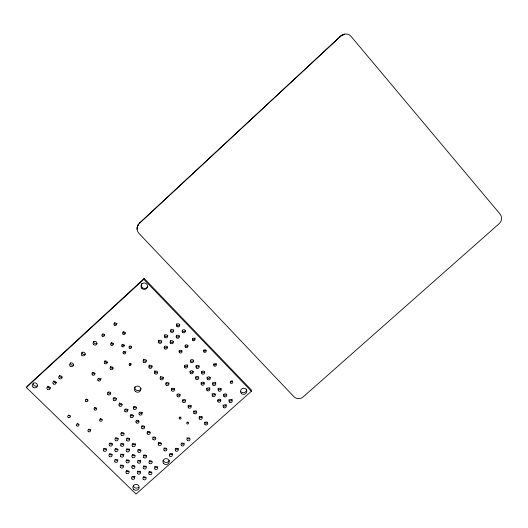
<?xml version="1.0" encoding="UTF-8"?>
<svg xmlns="http://www.w3.org/2000/svg" width="528" height="528" viewBox="0 0 528 528"><rect width="100%" height="100%" fill="white"/><g stroke="black" fill="none" stroke-linecap="round" stroke-linejoin="round"><path stroke-width="0.79" d="M138.013 224.974L139.696 222.908L339.854 36.802C342.632 33.455 348.242 32.822 351.067 36.406L500.122 214.13C502.498 216.922 501.844 221.377 499.125 223.7L303.138 396.95C300.584 399.274 296.267 399.247 293.885 396.686L138.93 233.35C136.6 230.96 136.303 226.802 138.56 224.281L137.28 226.611M26.4 387.466L143.807 279.319L144.19 278.434L251.071 389.684L251.381 391.241L136.033 494.05L26.4 387.466L27.529 385.902L144.19 278.434M137.042 229.291L137.597 228.565M137.003 228.393L137.557 227.667M137.082 227.489L137.636 226.776M137.59 225.766L138.145 225.067M139.696 222.908L139.154 223.588L341.081 35.845L339.854 36.802M342.619 34.749L341.385 35.713L343.477 34.366M343.121 35.072L344.375 34.102M143.807 279.319L251.381 391.241M246.49 389.037A3.168 3.036 -11.6 0 1 241.065 391.822M117.81 459.987A1.61 1.505 3.1 0 1 115.13 459.254M138.6 487.324A3.135 2.93 0.2 0 1 133.386 485.899M118.226 438.583A1.617 1.525 4.1 0 1 115.54 437.831M174.636 388.628A1.597 1.531 -0.4 0 1 171.554 388.535M216.19 363.297A1.3 1.254 -6.7 0 1 215.213 364.802A1.3 1.254 -6.7 0 1 213.662 363.871M85.371 354.037A1.954 1.861 14.1 0 1 82.13 352.136M215.675 382.166A1.617 1.551 -6.8 0 1 214.46 384.034A1.617 1.551 -6.8 0 1 212.527 382.879M78.791 424.347A1.307 1.228 8.6 0 1 77.537 423.997M56.509 382.371A1.63 1.544 13.9 0 1 53.797 380.8M187.414 422.228A0.957 0.904 -3.6 0 0 186.932 423.74A0.957 0.904 -3.6 0 0 188.542 423.37A0.957 0.904 -3.6 0 0 187.414 422.228A0.95 0.904 -3.6 0 0 187.935 422.235M112.418 443.817A1.617 1.518 4.4 0 1 109.732 443.071M232.023 399.049A1.604 1.538 -9.5 0 1 230.802 400.897A1.604 1.538 -9.5 0 1 228.888 399.755M199.129 365.924A1.624 1.564 -3.5 0 1 195.994 365.825M124.027 454.12A1.61 1.511 2.7 0 1 120.919 454.047M167.482 346.784A1.617 1.558 3.4 0 1 164.366 346.685M157.516 467.042A1.597 1.498 -1.2 0 1 154.862 466.31M173.804 330.106A1.617 1.571 3.7 0 1 170.676 330M146.21 466.567A1.597 1.498 0 0 1 143.55 465.835M106.623 449.044A1.617 1.518 4.7 0 1 103.93 448.305M90.829 429.759A1.3 1.221 7.2 0 1 88.664 429.158M101.891 419.509A1.3 1.228 6.8 0 1 100.307 418.598M180.18 394.271A1.591 1.525 -1.4 0 1 177.104 394.185M173.448 341.359A1.617 1.564 2.8 0 1 171.442 342.401A1.617 1.564 2.8 0 1 170.359 340.448M161.845 340.989A1.617 1.564 5 0 1 159.839 342.025A1.617 1.564 5 0 1 158.75 340.078M151.998 461.393A1.597 1.505 -0.4 0 1 149.345 460.654M125.354 332.911A1.327 1.28 11.7 0 1 123.169 331.597M146.434 455.671A1.604 1.511 0.4 0 1 143.768 454.931M123.407 465.683A1.604 1.505 2.3 0 1 120.74 464.95M220.638 399.531A1.61 1.538 -7.7 0 1 217.925 400.145M129.195 460.495A1.604 1.505 1.9 0 1 126.522 459.756M226.558 394.238A1.61 1.544 -8.6 0 1 223.456 394.152M215.186 393.921A1.61 1.544 -6.8 0 1 212.078 393.829M134.983 455.301A1.604 1.511 1.6 0 1 132.317 454.562M140.791 450.094A1.604 1.511 1.2 0 1 138.118 449.354M221.107 388.615A1.61 1.544 -7.7 0 1 217.998 388.522M204.224 382.642A1.617 1.558 -4.9 0 1 201.102 382.549M151.727 472.204A1.597 1.498 -0.7 0 1 149.074 471.478M187.664 364.762A1.63 1.571 -1.4 0 1 186.45 366.643A1.63 1.571 -1.4 0 1 184.496 365.475M207.623 422.195A1.577 1.498 -6.1 0 1 204.58 422.116M129.829 448.912A1.61 1.511 2.4 0 1 126.72 448.833M135.637 443.692A1.61 1.518 2 0 1 132.528 443.612M112.193 454.502A1.61 1.511 3.9 0 1 109.514 453.757M157.45 372.26A1.61 1.544 3.2 0 1 154.803 370.689M123.796 444.061A1.61 1.518 3.2 0 1 121.11 443.315M169.072 382.965A1.597 1.531 0.8 0 1 165.983 382.873M206.125 350.117A1.3 1.261 -4.4 0 1 203.61 350.038M195.037 337.907A1.307 1.267 -1.5 0 1 194.053 339.431A1.307 1.267 -1.5 0 1 192.482 338.481M117.038 323.4A1.327 1.28 14 0 1 115.401 324.251A1.327 1.28 14 0 1 114.49 322.648M104.762 334.91A1.327 1.274 14.1 0 1 102.551 334.27M202.171 416.645A1.577 1.505 -5.2 0 1 199.122 416.566M179.428 335.927A1.617 1.564 2 0 1 176.306 335.828M179.797 324.654A1.617 1.577 3 0 1 177.778 325.697A1.617 1.577 3 0 1 176.695 323.73M185.414 330.488A1.617 1.571 1.2 0 1 182.299 330.389M193.189 371.283A1.624 1.564 -2.6 0 1 190.047 371.184M204.653 371.626A1.624 1.564 -4.7 0 1 201.524 371.534M226.109 404.323A1.604 1.531 -8.6 0 1 224.895 406.177A1.604 1.531 -8.6 0 1 222.981 405.035M146.619 360.116A1.617 1.551 5.8 0 1 144.619 361.152A1.617 1.551 5.8 0 1 143.524 359.218M163.489 377.282A1.604 1.538 1.9 0 1 161.495 378.312A1.604 1.538 1.9 0 1 160.413 376.391M152.262 365.858A1.61 1.551 4.4 0 1 150.262 366.894A1.61 1.551 4.4 0 1 149.173 364.96M185.711 399.894A1.591 1.518 -2.5 0 1 182.635 399.808M126.08 351.707A1.32 1.267 9.4 0 1 123.539 351.628M107.422 362.089A1.485 1.419 10.8 0 1 104.96 360.644M131.67 346.843A1.32 1.267 9.2 0 1 129.479 346.203M182.021 350.75A1.472 1.419 0.4 0 1 179.177 350.658M167.818 335.551A1.617 1.571 4.4 0 1 165.805 336.593A1.617 1.571 4.4 0 1 164.723 334.64M210.157 377.309A1.617 1.558 -5.8 0 1 207.035 377.216M198.713 376.972A1.624 1.558 -3.8 0 1 195.584 376.88M193.591 360.202A1.63 1.571 -2.3 0 1 190.443 360.103M70.204 415.952A1.307 1.234 10 0 1 68.614 415.041M96.875 408.144A1.307 1.234 8.1 0 1 94.703 407.53M87.721 399.993A1.313 1.241 9.5 0 1 86.13 399.069M135.082 476.236A1.597 1.492 0.8 0 1 132.396 476.85M209.748 387.486A1.617 1.551 -5.9 0 1 208.534 389.347A1.617 1.551 -5.9 0 1 206.6 388.199M172.55 453.493A1.571 1.485 -2.4 0 1 169.904 454.093M166.643 448.681A1.577 1.485 -1.6 0 1 164.023 447.955M161.139 443.197A1.577 1.492 -0.8 0 1 158.519 442.464M124.41 345.206A1.32 1.267 10.4 0 1 122.219 344.566M155.621 437.699A1.584 1.498 0 0 1 152.988 436.96M150.077 432.181A1.584 1.498 0.9 0 1 147.444 431.442M144.52 426.637A1.591 1.505 1.8 0 1 141.88 425.898M110.761 393.004A1.61 1.531 7.7 0 1 108.082 392.238M178.372 448.298A1.571 1.485 -2.9 0 1 175.336 448.226M184.206 443.091A1.577 1.492 -3.5 0 1 181.163 443.018M189.611 438.537A1.577 1.492 -4.1 0 1 187.004 437.804M142.428 412.348A1.597 1.518 2.8 0 1 139.352 412.262M191.215 405.497A1.584 1.518 -3.4 0 1 188.153 405.412M196.706 411.081A1.584 1.511 -4.4 0 1 193.644 411.002M136.402 407.411A1.597 1.518 3.8 0 1 133.742 406.659M187.988 345.345A1.472 1.426 -0.4 0 1 185.143 345.253M129.07 471.22A1.604 1.498 1.5 0 1 126.403 470.488M134.845 466.046A1.604 1.505 1.2 0 1 132.185 465.313M140.633 460.865A1.604 1.505 0.8 0 1 137.973 460.126M124.047 433.336A1.617 1.525 3.7 0 1 121.354 432.584M117.988 449.288A1.61 1.518 3.6 0 1 115.309 448.543M129.611 438.827A1.61 1.525 2.9 0 1 126.925 438.082M122.093 404.29A1.604 1.525 5.7 0 1 119.44 402.745M116.437 398.653A1.61 1.525 6.7 0 1 113.764 397.894M62.383 376.985A1.63 1.544 13.9 0 1 59.664 375.408M97.033 343.332A1.954 1.868 14 0 1 93.799 341.411M113.144 367.838A1.478 1.419 9.6 0 1 110.689 366.399M101.244 378.543A1.478 1.412 9.9 0 1 98.386 378.457M232.577 380.992A1.287 1.241 -9.7 0 1 230.399 381.487M131.201 363.851A0.97 0.931 7.5 0 1 129.591 363.389M140.428 471.735A1.597 1.498 0.4 0 1 137.768 471.009M147.583 286.724A3.293 3.208 16 0 1 142.923 287.978A3.293 3.208 16 0 1 141.992 283.312M141.088 388.483A3.208 3.069 4.6 0 1 137.108 390.535A3.208 3.069 4.6 0 1 134.924 386.72M37.785 385.598A2.62 2.462 15.1 0 1 33.422 383.084M133.346 415.503A1.597 1.511 3.7 0 1 130.693 414.757M169.283 460.423A3.142 2.957 -2 0 1 163.218 460.284M180.873 417.08A0.95 0.904 -2.5 0 1 179.527 417.041M73.742 364.716A1.954 1.855 14.1 0 1 70.501 362.822M95.119 373.441A1.485 1.412 11.1 0 1 92.651 372.735M50.655 387.75A1.63 1.538 13.9 0 1 47.936 386.179M113.447 343.814A1.327 1.274 12 0 1 111.263 342.514M145.952 477.358A1.597 1.492 -0.3 0 1 143.299 476.632M128.159 409.24A1.597 1.518 4.6 0 1 125.07 409.154M138.943 421.08A1.591 1.511 2.7 0 1 136.297 420.334M114.992 461.927A1.617 1.518 3 0 0 117.711 461.307A1.617 1.518 3 0 0 115.764 459.406A1.617 1.518 3 0 0 114.992 461.927M241.309 393.393A3.188 3.056 -11.6 0 0 246.695 392.179A3.188 3.056 -11.6 0 0 242.986 388.318A3.188 3.056 -11.6 0 0 241.309 393.393M137.762 473.741A1.61 1.505 0.4 0 0 140.474 473.128A1.61 1.505 0.4 0 0 138.547 471.24A1.61 1.505 0.4 0 0 137.762 473.741M133.742 489.37A3.155 2.944 0.2 0 0 139.049 488.162A3.155 2.944 0.2 0 0 135.274 484.48A3.155 2.944 0.2 0 0 133.742 489.37M115.401 440.392A1.63 1.531 4 0 0 118.133 439.771A1.63 1.531 4 0 0 116.173 437.844A1.63 1.531 4 0 0 115.401 440.392M182.906 402.131A1.597 1.531 -2.5 0 0 185.605 401.518A1.597 1.531 -2.5 0 0 183.711 399.59A1.597 1.531 -2.5 0 0 182.906 402.131M212.982 385.117A1.624 1.564 -6.8 0 0 215.728 384.496A1.624 1.564 -6.8 0 0 213.82 382.523A1.624 1.564 -6.8 0 0 212.982 385.117M81.84 355.311A1.967 1.874 14 0 0 85.127 354.572A1.967 1.874 14 0 0 82.757 352.196A1.967 1.874 14 0 0 81.84 355.311M113.606 400.217A1.617 1.538 6.6 0 0 116.318 399.61A1.617 1.538 6.6 0 0 114.378 397.67A1.617 1.538 6.6 0 0 113.606 400.217M76.745 425.779A1.313 1.234 8.6 0 0 78.943 425.284A1.313 1.234 8.6 0 0 77.352 423.727A1.313 1.234 8.6 0 0 76.745 425.779M149.14 474.21A1.604 1.505 -0.8 0 0 151.846 473.596A1.604 1.505 -0.8 0 0 149.926 471.715A1.604 1.505 -0.8 0 0 149.14 474.21M53.255 383.836A1.643 1.551 13.8 0 0 56.001 383.222A1.643 1.551 13.8 0 0 54.001 381.256A1.643 1.551 13.8 0 0 53.255 383.836M141.867 288.38A3.313 3.227 15.9 0 0 147.431 287.14A3.313 3.227 15.9 0 0 143.484 283.028A3.313 3.227 15.9 0 0 141.867 288.38M33.013 387.05A2.633 2.482 15.1 0 0 37.402 386.06A2.633 2.482 15.1 0 0 34.188 382.919A2.633 2.482 15.1 0 0 33.013 387.05M135.26 391.274A3.234 3.082 4.6 0 0 140.699 390.047A3.234 3.082 4.6 0 0 136.831 386.159A3.234 3.082 4.6 0 0 135.26 391.274M163.746 463.617A3.161 2.977 -2.1 0 0 169.079 462.409A3.161 2.977 -2.1 0 0 165.323 458.674A3.161 2.977 -2.1 0 0 163.746 463.617M179.388 418.777A0.957 0.911 -2.5 0 0 180.998 418.407A0.957 0.911 -2.5 0 0 179.863 417.265A0.957 0.911 -2.5 0 0 179.388 418.777M129.367 365.231A0.977 0.937 7.5 0 0 131.01 364.861A0.977 0.937 7.5 0 0 129.835 363.673A0.977 0.937 7.5 0 0 129.367 365.231M70.145 366.056A1.967 1.868 14 0 0 73.425 365.317A1.967 1.868 14 0 0 71.049 362.954A1.967 1.868 14 0 0 70.145 366.056M93.581 344.533A1.967 1.881 14 0 0 96.875 343.794A1.967 1.881 14 0 0 94.499 341.405A1.967 1.881 14 0 0 93.581 344.533M98.096 380.609A1.492 1.419 9.9 0 0 100.597 380.048A1.492 1.419 9.9 0 0 98.802 378.259A1.492 1.419 9.9 0 0 98.096 380.609M92.321 374.854A1.492 1.419 11 0 0 94.822 374.293A1.492 1.419 11 0 0 93.02 372.491A1.492 1.419 11 0 0 92.321 374.854M47.362 389.255A1.643 1.544 13.8 0 0 50.101 388.634A1.643 1.544 13.8 0 0 48.101 386.674A1.643 1.544 13.8 0 0 47.362 389.255M59.162 378.418A1.643 1.558 13.8 0 0 61.908 377.797A1.643 1.558 13.8 0 0 59.915 375.83A1.643 1.558 13.8 0 0 59.162 378.418M110.992 345.048A1.333 1.28 11.9 0 0 113.23 344.54A1.333 1.28 11.9 0 0 111.626 342.923A1.333 1.28 11.9 0 0 110.992 345.048M122.978 334.072A1.333 1.287 11.6 0 0 125.215 333.571A1.333 1.287 11.6 0 0 123.618 331.94A1.333 1.287 11.6 0 0 122.978 334.072M102.241 336.092A1.34 1.287 14 0 0 104.485 335.59A1.34 1.287 14 0 0 102.874 333.96A1.34 1.287 14 0 0 102.241 336.092M114.239 325.07A1.34 1.294 13.9 0 0 116.483 324.568A1.34 1.294 13.9 0 0 114.88 322.931A1.34 1.294 13.9 0 0 114.239 325.07M192.74 340.316A1.313 1.28 -1.6 0 0 194.964 339.814A1.313 1.28 -1.6 0 0 193.406 338.197A1.313 1.28 -1.6 0 0 192.74 340.316M203.94 351.945A1.313 1.267 -4.5 0 0 206.151 351.443A1.313 1.267 -4.5 0 0 204.607 349.84A1.313 1.267 -4.5 0 0 203.94 351.945M99.99 420.908A1.307 1.234 6.7 0 0 102.188 420.407A1.307 1.234 6.7 0 0 100.61 418.856A1.307 1.234 6.7 0 0 99.99 420.908M88.275 431.528A1.307 1.234 7.2 0 0 90.466 431.033A1.307 1.234 7.2 0 0 88.882 429.482A1.307 1.234 7.2 0 0 88.275 431.528M126.852 440.636A1.624 1.531 2.8 0 0 129.584 440.022A1.624 1.531 2.8 0 0 127.637 438.095A1.624 1.531 2.8 0 0 126.852 440.636M121.004 445.903A1.624 1.525 3.2 0 0 123.73 445.282A1.624 1.525 3.2 0 0 121.783 443.362A1.624 1.525 3.2 0 0 121.004 445.903M115.163 451.156A1.624 1.525 3.5 0 0 117.889 450.542A1.624 1.525 3.5 0 0 115.942 448.628A1.624 1.525 3.5 0 0 115.163 451.156M109.336 456.403A1.624 1.518 3.8 0 0 112.061 455.789A1.624 1.518 3.8 0 0 110.108 453.875A1.624 1.518 3.8 0 0 109.336 456.403M132.488 446.2A1.624 1.525 2 0 0 135.214 445.579A1.624 1.525 2 0 0 133.274 443.665A1.624 1.525 2 0 0 132.488 446.2M126.647 451.453A1.617 1.525 2.4 0 0 129.373 450.833A1.617 1.525 2.4 0 0 127.426 448.919A1.617 1.525 2.4 0 0 126.647 451.453M120.813 456.694A1.617 1.518 2.7 0 0 123.532 456.073A1.617 1.518 2.7 0 0 121.592 454.166A1.617 1.518 2.7 0 0 120.813 456.694M121.249 435.112A1.63 1.538 3.7 0 0 123.988 434.491A1.63 1.538 3.7 0 0 122.034 432.557A1.63 1.538 3.7 0 0 121.249 435.112M109.553 445.658A1.624 1.531 4.3 0 0 112.286 445.038A1.624 1.531 4.3 0 0 110.326 443.117A1.624 1.531 4.3 0 0 109.553 445.658M103.719 450.919A1.624 1.525 4.6 0 0 106.451 450.298A1.624 1.525 4.6 0 0 104.491 448.384A1.624 1.525 4.6 0 0 103.719 450.919M154.961 469.016A1.604 1.505 -1.2 0 0 157.667 468.402A1.604 1.505 -1.2 0 0 155.753 466.514A1.604 1.505 -1.2 0 0 154.961 469.016M143.332 479.398A1.604 1.498 -0.4 0 0 146.032 478.784A1.604 1.498 -0.4 0 0 144.111 476.903A1.604 1.498 -0.4 0 0 143.332 479.398M138.118 451.968A1.617 1.525 1.1 0 0 140.837 451.354A1.617 1.525 1.1 0 0 138.904 449.44A1.617 1.525 1.1 0 0 138.118 451.968M132.277 457.202A1.617 1.518 1.5 0 0 134.996 456.588A1.617 1.518 1.5 0 0 133.063 454.681A1.617 1.518 1.5 0 0 132.277 457.202M126.449 462.436A1.617 1.518 1.9 0 0 129.169 461.815A1.617 1.518 1.9 0 0 127.228 459.914A1.617 1.518 1.9 0 0 126.449 462.436M120.628 467.65A1.617 1.511 2.3 0 0 123.347 467.036A1.617 1.511 2.3 0 0 121.407 465.142A1.617 1.511 2.3 0 0 120.628 467.65M143.801 457.578A1.61 1.518 0.3 0 0 146.513 456.964A1.61 1.518 0.3 0 0 144.593 455.057A1.61 1.518 0.3 0 0 143.801 457.578M137.966 462.799A1.61 1.511 0.7 0 0 140.679 462.185A1.61 1.511 0.7 0 0 138.752 460.284A1.61 1.511 0.7 0 0 137.966 462.799M132.145 468.013A1.61 1.511 1.1 0 0 134.858 467.399A1.61 1.511 1.1 0 0 132.924 465.505A1.61 1.511 1.1 0 0 132.145 468.013M126.331 473.22A1.61 1.505 1.5 0 0 129.043 472.606A1.61 1.505 1.5 0 0 127.109 470.719A1.61 1.505 1.5 0 0 126.331 473.22M149.411 463.333A1.61 1.511 -0.4 0 0 152.117 462.719A1.61 1.511 -0.4 0 0 150.196 460.819A1.61 1.511 -0.4 0 0 149.411 463.333M143.583 468.541A1.61 1.511 0 0 0 146.289 467.927A1.61 1.511 0 0 0 144.368 466.033A1.61 1.511 0 0 0 143.583 468.541M131.96 478.929A1.61 1.505 0.8 0 0 134.66 478.315A1.61 1.505 0.8 0 0 132.739 476.434A1.61 1.505 0.8 0 0 131.96 478.929M139.346 414.665A1.604 1.525 2.7 0 0 142.052 414.051A1.604 1.525 2.7 0 0 140.131 412.13A1.604 1.525 2.7 0 0 139.346 414.665M133.703 409.028A1.61 1.531 3.7 0 0 136.415 408.415A1.61 1.531 3.7 0 0 134.488 406.494A1.61 1.531 3.7 0 0 133.703 409.028M187.295 440.339A1.584 1.498 -4.1 0 0 189.968 439.732A1.584 1.498 -4.1 0 0 188.093 437.844A1.584 1.498 -4.1 0 0 187.295 440.339M181.421 445.579A1.584 1.498 -3.5 0 0 184.094 444.979A1.584 1.498 -3.5 0 0 182.213 443.098A1.584 1.498 -3.5 0 0 181.421 445.579M175.553 450.82A1.584 1.492 -2.9 0 0 178.226 450.212A1.584 1.492 -2.9 0 0 176.345 448.331A1.584 1.492 -2.9 0 0 175.553 450.82M107.89 394.528A1.624 1.538 7.7 0 0 110.609 393.914A1.624 1.538 7.7 0 0 108.656 391.974A1.624 1.538 7.7 0 0 107.89 394.528M119.302 405.887A1.617 1.531 5.6 0 0 122.014 405.28A1.617 1.531 5.6 0 0 120.074 403.346A1.617 1.531 5.6 0 0 119.302 405.887M124.978 411.536A1.61 1.525 4.6 0 0 127.684 410.929A1.61 1.525 4.6 0 0 125.756 409.002A1.61 1.525 4.6 0 0 124.978 411.536M130.634 417.173A1.604 1.525 3.6 0 0 133.34 416.559A1.604 1.525 3.6 0 0 131.413 414.638A1.604 1.525 3.6 0 0 130.634 417.173M136.277 422.783A1.604 1.518 2.7 0 0 138.97 422.169A1.604 1.518 2.7 0 0 137.056 420.262A1.604 1.518 2.7 0 0 136.277 422.783M141.893 428.373A1.597 1.511 1.8 0 0 144.586 427.759A1.597 1.511 1.8 0 0 142.672 425.858A1.597 1.511 1.8 0 0 141.893 428.373M147.49 433.943A1.597 1.511 0.9 0 0 150.183 433.336A1.597 1.511 0.9 0 0 148.276 431.435A1.597 1.511 0.9 0 0 147.49 433.943M153.074 439.494A1.591 1.505 0 0 0 155.753 438.887A1.591 1.505 0 0 0 153.859 436.999A1.591 1.505 0 0 0 153.074 439.494M158.631 445.031A1.591 1.498 -0.8 0 0 161.311 444.424A1.591 1.498 -0.8 0 0 159.416 442.537A1.591 1.498 -0.8 0 0 158.631 445.031M164.175 450.542A1.584 1.498 -1.6 0 0 166.848 449.942A1.584 1.498 -1.6 0 0 164.96 448.061A1.584 1.498 -1.6 0 0 164.175 450.542M169.699 456.04A1.584 1.492 -2.4 0 0 172.366 455.433A1.584 1.492 -2.4 0 0 170.485 453.565A1.584 1.492 -2.4 0 0 169.699 456.04M204.976 424.558A1.591 1.511 -6.1 0 0 207.656 423.951A1.591 1.511 -6.1 0 0 205.788 422.05A1.591 1.511 -6.1 0 0 204.976 424.558M199.492 418.981A1.591 1.511 -5.3 0 0 202.171 418.374A1.591 1.511 -5.3 0 0 200.297 416.467A1.591 1.511 -5.3 0 0 199.492 418.981M193.981 413.384A1.591 1.518 -4.4 0 0 196.667 412.771A1.591 1.518 -4.4 0 0 194.786 410.863A1.591 1.518 -4.4 0 0 193.981 413.384M188.45 407.768A1.597 1.525 -3.5 0 0 191.143 407.154A1.597 1.525 -3.5 0 0 189.262 405.233A1.597 1.525 -3.5 0 0 188.45 407.768M177.335 396.475A1.604 1.531 -1.5 0 0 180.041 395.861A1.604 1.531 -1.5 0 0 178.141 393.928A1.604 1.531 -1.5 0 0 177.335 396.475M171.752 390.799A1.604 1.538 -0.4 0 0 174.458 390.185A1.604 1.538 -0.4 0 0 172.557 388.245A1.604 1.538 -0.4 0 0 171.752 390.799M166.148 385.103A1.61 1.544 0.7 0 0 168.861 384.49A1.61 1.544 0.7 0 0 166.947 382.543A1.61 1.544 0.7 0 0 166.148 385.103M160.519 379.388A1.617 1.551 1.9 0 0 163.238 378.774A1.617 1.551 1.9 0 0 161.317 376.82A1.617 1.551 1.9 0 0 160.519 379.388M154.876 373.652A1.617 1.551 3.1 0 0 157.601 373.039A1.617 1.551 3.1 0 0 155.674 371.078A1.617 1.551 3.1 0 0 154.876 373.652M149.213 367.897A1.624 1.558 4.4 0 0 151.939 367.283A1.624 1.558 4.4 0 0 150.011 365.317A1.624 1.558 4.4 0 0 149.213 367.897M143.53 362.122A1.624 1.564 5.7 0 0 146.263 361.508A1.624 1.564 5.7 0 0 144.322 359.535A1.624 1.564 5.7 0 0 143.53 362.122M190.766 362.208A1.637 1.584 -2.3 0 0 193.532 361.588A1.637 1.584 -2.3 0 0 191.598 359.588A1.637 1.584 -2.3 0 0 190.766 362.208M184.78 367.613A1.637 1.577 -1.5 0 0 187.546 366.993A1.637 1.577 -1.5 0 0 185.605 365A1.637 1.577 -1.5 0 0 184.78 367.613M196.35 367.963A1.637 1.577 -3.5 0 0 199.109 367.343A1.637 1.577 -3.5 0 0 197.182 365.35A1.637 1.577 -3.5 0 0 196.35 367.963M190.37 373.355A1.637 1.571 -2.7 0 0 193.129 372.735A1.637 1.571 -2.7 0 0 191.195 370.748A1.637 1.571 -2.7 0 0 190.37 373.355M201.914 373.699A1.63 1.571 -4.7 0 0 204.673 373.078A1.63 1.571 -4.7 0 0 202.745 371.092A1.63 1.571 -4.7 0 0 201.914 373.699M195.941 379.078A1.63 1.571 -3.8 0 0 198.693 378.457A1.63 1.571 -3.8 0 0 196.766 376.477A1.63 1.571 -3.8 0 0 195.941 379.078M207.458 379.421A1.63 1.564 -5.8 0 0 210.21 378.794A1.63 1.564 -5.8 0 0 208.296 376.82A1.63 1.564 -5.8 0 0 207.458 379.421M201.491 384.78A1.63 1.564 -4.9 0 0 204.237 384.16A1.63 1.564 -4.9 0 0 202.323 382.186A1.63 1.564 -4.9 0 0 201.491 384.78M207.022 390.463A1.624 1.558 -5.9 0 0 209.761 389.842A1.624 1.558 -5.9 0 0 207.854 387.875A1.624 1.558 -5.9 0 0 207.022 390.463M218.486 390.793A1.624 1.558 -7.8 0 0 221.232 390.172A1.624 1.558 -7.8 0 0 219.325 388.205A1.624 1.558 -7.8 0 0 218.486 390.793M212.533 396.125A1.624 1.551 -6.9 0 0 215.272 395.505A1.624 1.551 -6.9 0 0 213.365 393.545A1.624 1.551 -6.9 0 0 212.533 396.125M223.978 396.449A1.617 1.551 -8.7 0 0 226.71 395.828A1.617 1.551 -8.7 0 0 224.816 393.868A1.617 1.551 -8.7 0 0 223.978 396.449M218.024 401.768A1.617 1.551 -7.8 0 0 220.757 401.148A1.617 1.551 -7.8 0 0 218.863 399.194A1.617 1.551 -7.8 0 0 218.024 401.768M229.442 402.085A1.617 1.544 -9.5 0 0 232.175 401.465A1.617 1.544 -9.5 0 0 230.287 399.518A1.617 1.544 -9.5 0 0 229.442 402.085M223.496 407.392A1.617 1.544 -8.6 0 0 226.228 406.771A1.617 1.544 -8.6 0 0 224.334 404.824A1.617 1.544 -8.6 0 0 223.496 407.392M182.563 332.31A1.624 1.577 1.1 0 0 185.308 331.696A1.624 1.577 1.1 0 0 183.381 329.696A1.624 1.577 1.1 0 0 182.563 332.31M176.906 326.443A1.63 1.584 2.9 0 0 179.652 325.822A1.63 1.584 2.9 0 0 177.725 323.816A1.63 1.584 2.9 0 0 176.906 326.443M176.537 337.788A1.624 1.577 2 0 0 179.282 337.168A1.624 1.577 2 0 0 177.355 335.174A1.624 1.577 2 0 0 176.537 337.788M170.874 331.927A1.63 1.584 3.6 0 0 173.62 331.313A1.63 1.584 3.6 0 0 171.686 329.307A1.63 1.584 3.6 0 0 170.874 331.927M170.524 343.253A1.624 1.571 2.7 0 0 173.263 342.632A1.624 1.571 2.7 0 0 171.336 340.646A1.624 1.571 2.7 0 0 170.524 343.253M164.855 337.405A1.63 1.577 4.3 0 0 167.6 336.791A1.63 1.577 4.3 0 0 165.66 334.792A1.63 1.577 4.3 0 0 164.855 337.405M164.518 348.704A1.624 1.571 3.4 0 0 167.257 348.091A1.624 1.571 3.4 0 0 165.33 346.104A1.624 1.571 3.4 0 0 164.518 348.704M158.842 342.877A1.63 1.577 4.9 0 0 161.588 342.256A1.63 1.577 4.9 0 0 159.647 340.263A1.63 1.577 4.9 0 0 158.842 342.877M85.721 401.273A1.32 1.247 9.5 0 0 87.932 400.772A1.32 1.247 9.5 0 0 86.335 399.201A1.32 1.247 9.5 0 0 85.721 401.273M68.092 417.338A1.32 1.241 9.9 0 0 70.303 416.836A1.32 1.241 9.9 0 0 68.699 415.272A1.32 1.241 9.9 0 0 68.092 417.338M94.347 409.781A1.313 1.241 8 0 0 96.551 409.286A1.313 1.241 8 0 0 94.967 407.715A1.313 1.241 8 0 0 94.347 409.781M214.045 365.851A1.307 1.261 -6.8 0 0 216.249 365.35A1.307 1.261 -6.8 0 0 214.718 363.759A1.307 1.261 -6.8 0 0 214.045 365.851M230.578 382.998A1.3 1.247 -9.7 0 0 232.769 382.503A1.3 1.247 -9.7 0 0 231.251 380.926A1.3 1.247 -9.7 0 0 230.578 382.998M185.394 347.2A1.478 1.432 -0.5 0 0 187.895 346.639A1.478 1.432 -0.5 0 0 186.146 344.824A1.478 1.432 -0.5 0 0 185.394 347.2M179.395 352.645A1.478 1.432 0.4 0 0 181.889 352.077A1.478 1.432 0.4 0 0 180.134 350.269A1.478 1.432 0.4 0 0 179.395 352.645M110.464 369.217A1.492 1.426 9.5 0 0 112.966 368.656A1.492 1.426 9.5 0 0 111.17 366.854A1.492 1.426 9.5 0 0 110.464 369.217M104.696 363.436A1.492 1.426 10.7 0 0 107.204 362.868A1.492 1.426 10.7 0 0 105.402 361.06A1.492 1.426 10.7 0 0 104.696 363.436M129.34 348.091A1.327 1.274 9.1 0 0 131.571 347.589A1.327 1.274 9.1 0 0 129.98 345.972A1.327 1.274 9.1 0 0 129.34 348.091M122.034 346.447A1.327 1.28 10.3 0 0 124.265 345.946A1.327 1.28 10.3 0 0 122.668 344.329A1.327 1.28 10.3 0 0 122.034 346.447M123.361 353.555A1.327 1.274 9.4 0 0 125.585 353.054A1.327 1.274 9.4 0 0 123.994 351.437A1.327 1.274 9.4 0 0 123.361 353.555"/></g></svg>
